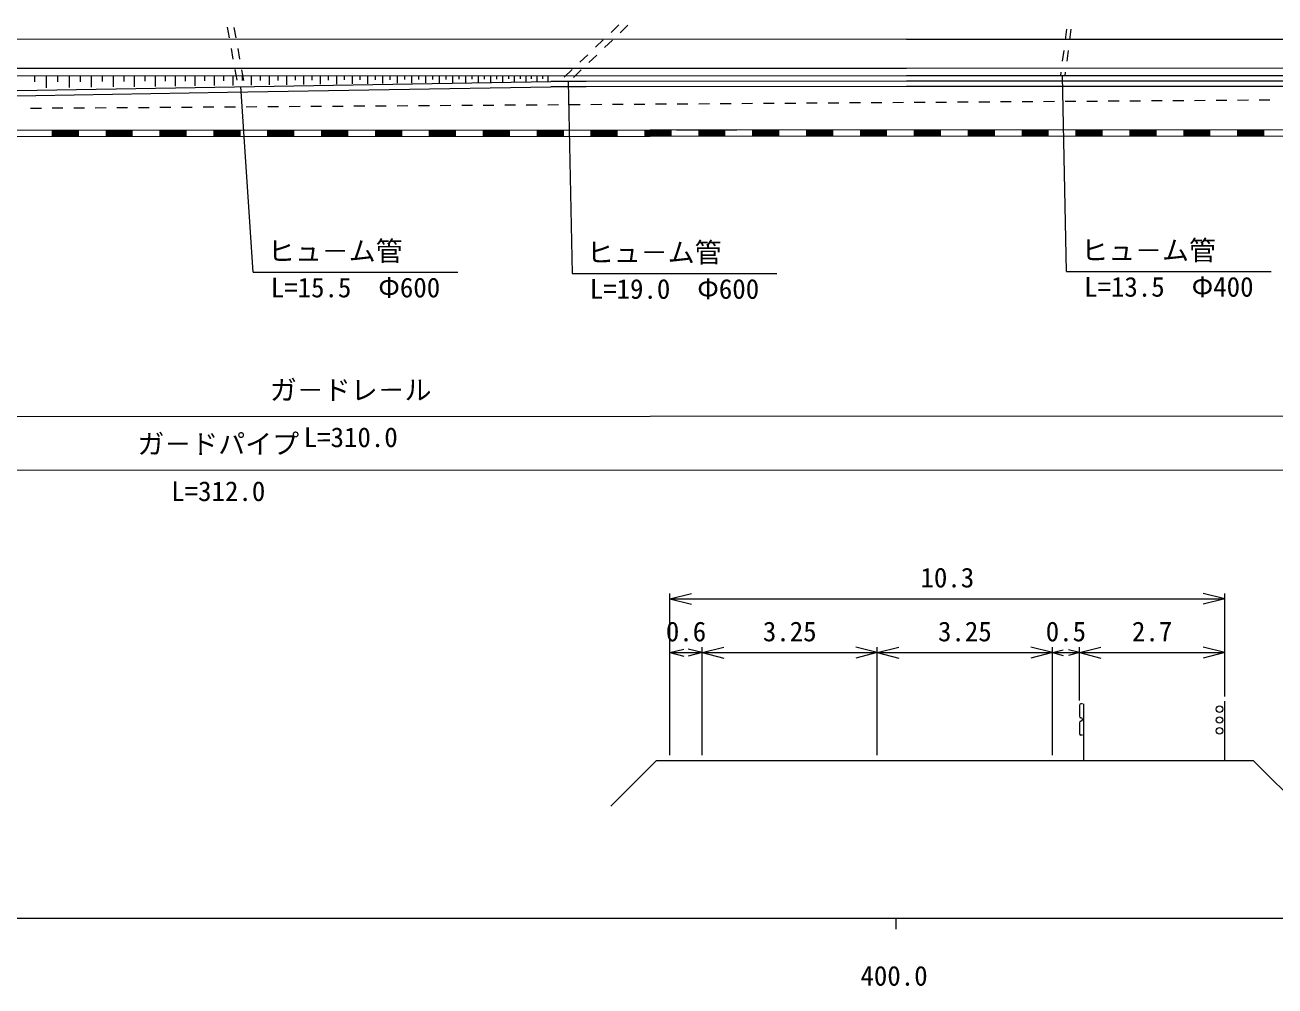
# Model space of a CAD drawing. Units: millimetres on the paper, with parts at other scales. Extents: x 40 to 680, y 20 to 380.
# Drawn here: x 387.2 to 503.2, y 198.7 to 287.9 of the extents above; entities that cross this region are included whole.
import ezdxf
from ezdxf.enums import TextEntityAlignment as Align

# ---------------------------------------------------------------- set-up
doc = ezdxf.new("R2010")
doc.units = ezdxf.units.MM
for name, color, linetype, lineweight in [('M-BGD', 7, 'Continuous', 13), ('M-STR-HTXT', 7, 'Continuous', 13), ('M-STR-STRC', 7, 'Continuous', 13), ('M-TTL-BAND', 7, 'Continuous', 13)]:
    doc.layers.add(name, color=color, linetype=linetype, lineweight=lineweight)
doc.styles.add('@ＭＳ ゴシック', font='')
doc.styles.add('ＭＳ ゴシック', font='')
doc.styles.get('@ＭＳ ゴシック').set_extended_font_data('@MS Gothic')
doc.styles.get('ＭＳ ゴシック').set_extended_font_data('MS Gothic')

msp = doc.modelspace()

# ---------------------------------------------------------------- linework, layer by layer
at = {"layer": 'M-BGD'}
for p, q in [((405.97, 287.688), (406.148, 286.704)), ((406.583, 287.67), (406.761, 286.686)), ((442.31, 287.891), (441.587, 287.2)), ((443.153, 287.866), (442.43, 287.176)), ((468.993, 286.569), (350.401, 286.532)), ((440.863, 286.51), (440.14, 285.819)), ((468.993, 286.569), (568.435, 286.6)), ((483.844, 287.495), (483.715, 286.503)), ((484.247, 287.495), (484.119, 286.503)), ((406.325, 285.72), (406.503, 284.735)), ((406.938, 285.702), (407.116, 284.718)), ((441.707, 286.485), (440.983, 285.795)), ((483.587, 285.511), (483.458, 284.52)), ((483.99, 285.511), (483.862, 284.52)), ((439.417, 285.129), (438.693, 284.438)), ((440.26, 285.104), (439.537, 284.414)), ((468.994, 283.869), (249.812, 283.8)), ((468.994, 283.169), (249.812, 283.1)), ((388.086, 283.144), (388.086, 282.604)), ((389.166, 283.144), (389.166, 282.064)), ((390.233, 283.145), (390.233, 282.618)), ((391.287, 283.145), (391.287, 282.091)), ((392.328, 283.145), (392.328, 282.631)), ((393.356, 283.145), (393.356, 282.117)), ((394.372, 283.146), (394.372, 282.644)), ((395.375, 283.146), (395.375, 282.143)), ((396.366, 283.146), (396.366, 282.657)), ((397.345, 283.147), (397.345, 282.168)), ((398.311, 283.147), (398.312, 282.67)), ((399.266, 283.147), (399.267, 282.192)), ((400.21, 283.148), (400.21, 282.682)), ((401.141, 283.148), (401.142, 282.216)), ((402.062, 283.148), (402.062, 282.694)), ((402.971, 283.149), (402.971, 282.239)), ((403.869, 283.149), (403.869, 282.705)), ((404.756, 283.149), (404.756, 282.262)), ((405.632, 283.149), (405.632, 282.717)), ((406.497, 283.15), (406.498, 282.284)), ((406.68, 283.751), (406.858, 282.767)), ((407.293, 283.734), (407.471, 282.749)), ((407.352, 283.15), (407.352, 282.728)), ((408.197, 283.15), (408.197, 282.306)), ((409.031, 283.15), (409.031, 282.739)), ((409.854, 283.151), (409.855, 282.327)), ((410.668, 283.151), (410.668, 282.749)), ((411.472, 283.151), (411.472, 282.347)), ((412.266, 283.151), (412.266, 282.759)), ((413.05, 283.152), (413.05, 282.367)), ((413.825, 283.152), (413.825, 282.769)), ((414.59, 283.152), (414.59, 282.387)), ((415.346, 283.152), (415.346, 282.779)), ((416.092, 283.153), (416.092, 282.406)), ((416.83, 283.153), (416.83, 282.789)), ((417.558, 283.153), (417.558, 282.425)), ((418.277, 283.153), (418.278, 282.798)), ((418.988, 283.154), (418.988, 282.443)), ((419.69, 283.154), (419.69, 282.807)), ((420.383, 283.154), (420.384, 282.461)), ((421.068, 283.154), (421.068, 282.816)), ((421.745, 283.154), (421.745, 282.478)), ((422.413, 283.155), (422.413, 282.825)), ((423.073, 283.155), (423.073, 282.495)), ((423.725, 283.155), (423.725, 282.833)), ((424.369, 283.155), (424.369, 282.511)), ((425.005, 283.155), (425.005, 282.841)), ((425.633, 283.156), (425.634, 282.527)), ((426.254, 283.156), (426.254, 282.849)), ((426.867, 283.156), (426.867, 282.543)), ((427.473, 283.156), (427.473, 282.857)), ((428.071, 283.156), (428.071, 282.558)), ((428.661, 283.157), (428.662, 282.865)), ((429.245, 283.157), (429.245, 282.573)), ((429.821, 283.157), (429.822, 282.872)), ((430.391, 283.157), (430.391, 282.588)), ((430.953, 283.157), (430.953, 282.88)), ((431.509, 283.157), (431.509, 282.602)), ((432.057, 283.158), (432.058, 282.887)), ((432.599, 283.158), (432.6, 282.616)), ((433.135, 283.158), (433.135, 282.894)), ((433.664, 283.158), (433.664, 282.629)), ((434.186, 283.158), (434.186, 282.9)), ((434.702, 283.158), (434.702, 282.643)), ((435.212, 283.159), (435.212, 282.907)), ((435.715, 283.159), (435.715, 282.655)), ((437.97, 283.748), (437.247, 283.057)), ((438.814, 283.723), (438.09, 283.033)), ((568.436, 283.9), (468.994, 283.869)), ((553.887, 283.196), (468.994, 283.169)), ((483.33, 283.528), (483.284, 283.174)), ((483.733, 283.528), (483.687, 283.174)), ((375.99, 281.64), (435.99, 282.659)), ((405.994, 281.649), (435.994, 282.159)), ((439.289, 282.66), (435.99, 282.659)), ((439.289, 282.16), (435.994, 282.159)), ((468.994, 282.669), (439.289, 282.66)), ((468.994, 282.169), (439.289, 282.16)), ((553.887, 282.696), (468.994, 282.669)), ((553.887, 282.196), (468.994, 282.169)), ((375.994, 281.14), (405.994, 281.649)), ((465.721, 280.698), (466.721, 280.705)), ((467.721, 280.711), (468.721, 280.718)), ((469.721, 280.725), (470.721, 280.731)), ((471.721, 280.738), (472.721, 280.745)), ((473.721, 280.751), (474.721, 280.758)), ((475.721, 280.765), (476.721, 280.771)), ((477.721, 280.778), (478.721, 280.785)), ((479.721, 280.791), (480.721, 280.798)), ((481.721, 280.805), (482.721, 280.812)), ((483.721, 280.818), (484.721, 280.825)), ((485.721, 280.832), (486.721, 280.838)), ((487.721, 280.845), (488.721, 280.852)), ((489.721, 280.858), (490.721, 280.865)), ((491.72, 280.872), (492.72, 280.878)), ((493.72, 280.885), (494.72, 280.892)), ((495.72, 280.898), (496.72, 280.905)), ((497.72, 280.912), (498.72, 280.918)), ((499.72, 280.925), (500.72, 280.932)), ((501.72, 280.939), (502.72, 280.945)), ((387.723, 280.176), (388.723, 280.183)), ((389.723, 280.19), (390.723, 280.196)), ((391.723, 280.203), (392.723, 280.21)), ((393.723, 280.217), (394.723, 280.223)), ((395.723, 280.23), (396.723, 280.237)), ((397.723, 280.243), (398.723, 280.25)), ((399.723, 280.257), (400.723, 280.263)), ((401.723, 280.27), (402.722, 280.277)), ((403.722, 280.283), (404.722, 280.29)), ((405.722, 280.297), (406.722, 280.303)), ((407.722, 280.31), (408.722, 280.317)), ((409.722, 280.323), (410.722, 280.33)), ((411.722, 280.337), (412.722, 280.344)), ((413.722, 280.35), (414.722, 280.357)), ((415.722, 280.364), (416.722, 280.37)), ((417.722, 280.377), (418.722, 280.384)), ((419.722, 280.39), (420.722, 280.397)), ((421.722, 280.404), (422.722, 280.41)), ((423.722, 280.417), (424.722, 280.424)), ((425.722, 280.43), (426.722, 280.437)), ((427.722, 280.444), (428.722, 280.451)), ((429.722, 280.457), (430.722, 280.464)), ((431.722, 280.471), (432.722, 280.477)), ((433.722, 280.484), (434.722, 280.491)), ((435.722, 280.497), (436.722, 280.504)), ((437.722, 280.511), (438.722, 280.517)), ((439.722, 280.524), (440.722, 280.531)), ((441.722, 280.537), (442.722, 280.544)), ((443.722, 280.551), (444.722, 280.557)), ((445.722, 280.564), (446.721, 280.571)), ((447.721, 280.578), (448.721, 280.584)), ((449.721, 280.591), (450.721, 280.598)), ((451.721, 280.604), (452.721, 280.611)), ((453.721, 280.618), (454.721, 280.624)), ((455.721, 280.631), (456.721, 280.638)), ((457.721, 280.644), (458.721, 280.651)), ((459.721, 280.658), (460.721, 280.664)), ((461.721, 280.671), (462.721, 280.678)), ((463.721, 280.684), (464.721, 280.691)), ((568.438, 278.192), (68.195, 277.973)), ((568.438, 277.592), (68.196, 277.373)), ((392.188, 278.015), (389.688, 278.014)), ((392.188, 277.915), (389.688, 277.914)), ((392.188, 277.815), (389.688, 277.814)), ((392.188, 277.715), (389.688, 277.714)), ((392.188, 277.615), (389.688, 277.614)), ((397.188, 278.017), (394.688, 278.016)), ((397.188, 277.917), (394.688, 277.916)), ((397.188, 277.817), (394.688, 277.816)), ((397.188, 277.717), (394.688, 277.716)), ((397.188, 277.617), (394.688, 277.616)), ((402.188, 278.019), (399.688, 278.018)), ((402.188, 277.919), (399.688, 277.918)), ((402.188, 277.819), (399.688, 277.818)), ((402.188, 277.719), (399.688, 277.718)), ((402.188, 277.619), (399.688, 277.618)), ((407.188, 278.022), (404.688, 278.021)), ((407.188, 277.922), (404.688, 277.921)), ((407.188, 277.822), (404.688, 277.821)), ((407.188, 277.722), (404.688, 277.721)), ((407.188, 277.622), (404.688, 277.621)), ((412.188, 278.024), (409.688, 278.023)), ((412.188, 277.924), (409.688, 277.923)), ((412.188, 277.824), (409.688, 277.823)), ((412.188, 277.724), (409.688, 277.723)), ((412.188, 277.624), (409.688, 277.623)), ((417.188, 278.026), (414.688, 278.025)), ((417.188, 277.926), (414.688, 277.925)), ((417.188, 277.826), (414.688, 277.825)), ((417.188, 277.726), (414.688, 277.725)), ((417.188, 277.626), (414.688, 277.625)), ((422.188, 278.028), (419.688, 278.027)), ((422.188, 277.928), (419.688, 277.927)), ((422.188, 277.828), (419.688, 277.827)), ((422.188, 277.728), (419.688, 277.727)), ((422.188, 277.628), (419.688, 277.627)), ((427.188, 278.03), (424.688, 278.029)), ((427.188, 277.93), (424.688, 277.929)), ((427.188, 277.83), (424.688, 277.829)), ((427.188, 277.73), (424.688, 277.729)), ((427.188, 277.63), (424.688, 277.629)), ((432.188, 278.033), (429.688, 278.031)), ((432.188, 277.933), (429.688, 277.931)), ((432.188, 277.833), (429.688, 277.831)), ((432.188, 277.733), (429.688, 277.731)), ((432.188, 277.633), (429.688, 277.631)), ((437.188, 278.035), (434.688, 278.034)), ((437.188, 277.935), (434.688, 277.934)), ((437.188, 277.835), (434.688, 277.834)), ((437.188, 277.735), (434.688, 277.734)), ((437.188, 277.635), (434.688, 277.634)), ((442.188, 278.037), (439.688, 278.036)), ((442.188, 277.937), (439.688, 277.936)), ((442.188, 277.837), (439.688, 277.836)), ((442.188, 277.737), (439.688, 277.736)), ((442.188, 277.637), (439.688, 277.636)), ((447.188, 278.039), (444.688, 278.038)), ((447.188, 277.939), (444.688, 277.938)), ((447.188, 277.839), (444.688, 277.838)), ((447.188, 277.739), (444.688, 277.738)), ((447.188, 277.639), (444.688, 277.638)), ((453.247, 278.144), (447.659, 278.144)), ((452.188, 278.041), (449.688, 278.04)), ((452.188, 277.941), (449.688, 277.94)), ((452.188, 277.841), (449.688, 277.84)), ((452.188, 277.741), (449.688, 277.74)), ((452.188, 277.641), (449.688, 277.64)), ((457.188, 278.043), (454.688, 278.042)), ((457.188, 277.943), (454.688, 277.942)), ((457.188, 277.843), (454.688, 277.842)), ((457.188, 277.743), (454.688, 277.742)), ((457.188, 277.643), (454.688, 277.642)), ((462.188, 278.046), (459.688, 278.045)), ((462.188, 277.946), (459.688, 277.945)), ((462.188, 277.846), (459.688, 277.845)), ((462.188, 277.746), (459.688, 277.745)), ((462.188, 277.646), (459.688, 277.645)), ((467.188, 278.048), (464.688, 278.047)), ((467.188, 277.948), (464.688, 277.947)), ((467.188, 277.848), (464.688, 277.847)), ((467.188, 277.748), (464.688, 277.747)), ((467.188, 277.648), (464.688, 277.647)), ((472.188, 278.05), (469.688, 278.049)), ((472.188, 277.95), (469.688, 277.949)), ((472.188, 277.85), (469.688, 277.849)), ((472.188, 277.75), (469.688, 277.749)), ((472.188, 277.65), (469.688, 277.649)), ((477.188, 278.052), (474.688, 278.051)), ((477.188, 277.952), (474.688, 277.951)), ((477.188, 277.852), (474.688, 277.851)), ((477.188, 277.752), (474.688, 277.751)), ((477.188, 277.652), (474.688, 277.651)), ((482.188, 278.054), (479.688, 278.053)), ((482.188, 277.954), (479.688, 277.953)), ((482.188, 277.854), (479.688, 277.853)), ((482.188, 277.754), (479.688, 277.753)), ((482.188, 277.654), (479.688, 277.653)), ((487.188, 278.057), (484.688, 278.056)), ((487.188, 277.957), (484.688, 277.956)), ((487.188, 277.857), (484.688, 277.856)), ((487.188, 277.757), (484.688, 277.756)), ((487.188, 277.657), (484.688, 277.656)), ((492.188, 278.059), (489.688, 278.058)), ((492.188, 277.959), (489.688, 277.958)), ((492.188, 277.859), (489.688, 277.858)), ((492.188, 277.759), (489.688, 277.758)), ((492.188, 277.659), (489.688, 277.658)), ((497.188, 278.061), (494.688, 278.06)), ((497.188, 277.961), (494.688, 277.96)), ((497.188, 277.861), (494.688, 277.86)), ((497.188, 277.761), (494.688, 277.76)), ((497.188, 277.661), (494.688, 277.66)), ((502.188, 278.063), (499.688, 278.062)), ((502.188, 277.963), (499.688, 277.962)), ((502.188, 277.863), (499.688, 277.862)), ((502.188, 277.763), (499.688, 277.762)), ((502.188, 277.663), (499.688, 277.662))]:
    msp.add_line(p, q, dxfattribs=at)
at = {"layer": 'M-STR-HTXT'}
for p, q in [((483.839, 265.014), (483.479, 283.174)), ((408.367, 264.948), (407.236, 282.171)), ((437.596, 282.659), (437.965, 264.817)), ((408.367, 264.948), (427.367, 264.948)), ((437.965, 264.817), (456.965, 264.817)), ((483.839, 265.014), (502.839, 265.014)), ((447.04, 220.148), (447.04, 235.148)), ((447.04, 234.648), (449.04, 235.148)), ((447.04, 234.648), (498.54, 234.648)), ((447.04, 234.648), (449.04, 234.148)), ((498.54, 234.648), (496.54, 235.148)), ((498.54, 234.648), (496.54, 234.148)), ((498.54, 225.581), (498.54, 235.148)), ((447.04, 229.648), (448.34, 229.973)), ((450.04, 229.648), (448.74, 229.973)), ((450.04, 220.148), (450.04, 230.148)), ((450.04, 229.648), (452.04, 230.148)), ((466.29, 229.648), (464.29, 230.148)), ((466.29, 229.648), (468.29, 230.148)), ((466.29, 220.148), (466.29, 230.148)), ((482.54, 229.648), (480.54, 230.148)), ((482.54, 220.148), (482.54, 230.148)), ((482.54, 229.648), (483.54, 229.898)), ((485.04, 229.648), (484.04, 229.898)), ((485.04, 225.216), (485.04, 230.148)), ((485.04, 229.648), (487.04, 230.148)), ((498.54, 229.648), (496.54, 230.148)), ((447.04, 229.648), (450.04, 229.648)), ((447.04, 229.648), (448.34, 229.323)), ((450.04, 229.648), (448.74, 229.323)), ((450.04, 229.648), (466.29, 229.648)), ((450.04, 229.648), (452.04, 229.148)), ((466.29, 229.648), (464.29, 229.148)), ((466.29, 229.648), (482.54, 229.648)), ((466.29, 229.648), (468.29, 229.148)), ((482.54, 229.648), (480.54, 229.148)), ((482.54, 229.648), (485.04, 229.648)), ((482.54, 229.648), (483.54, 229.398)), ((485.04, 229.648), (484.04, 229.398)), ((485.04, 229.648), (498.54, 229.648)), ((485.04, 229.648), (487.04, 229.148)), ((498.54, 229.648), (496.54, 229.148)), ((498.54, 219.648), (498.54, 225.148)), ((485.04, 224.748), (485.04, 223.748)), ((485.34, 224.898), (485.19, 224.898)), ((485.44, 219.648), (485.44, 224.898)), ((485.04, 223.148), (485.04, 222.148)), ((485.34, 221.998), (485.19, 221.998)), ((445.787, 219.648), (441.55, 215.412)), ((445.787, 219.648), (501.163, 219.648)), ((501.163, 219.648), (507.499, 213.313))]:
    msp.add_line(p, q, dxfattribs=at)
for centre in [(498.04, 224.398), (498.04, 223.398), (498.04, 222.398)]:
    msp.add_circle(centre, 0.3, dxfattribs=at)
for centre, start, end in [((485.19, 224.748), 90, 180), ((485.19, 223.748), 180, 270), ((485.19, 223.148), 90, 180), ((485.19, 223.448), 270, 90), ((485.19, 222.148), 180, 270)]:
    msp.add_arc(centre, 0.15, start, end, dxfattribs=at)
at = {"layer": 'M-STR-STRC'}
for p, q in [((568.405, 251.6), (258.446, 251.503)), ((568.448, 246.6), (249.824, 246.5))]:
    msp.add_line(p, q, dxfattribs=at)
at = {"layer": 'M-TTL-BAND'}
for p, q in [((40, 205), (579, 205)), ((468, 205), (468, 204))]:
    msp.add_line(p, q, dxfattribs=at)

# ---------------------------------------------------------------- texts
at = {"layer": 'M-STR-HTXT', "style": 'ＭＳ ゴシック'}
for p in [(409.742, 265.448), (439.34, 265.317), (485.214, 265.514)]:
    msp.add_text('ヒュ－ム管', height=1.833, dxfattribs=at).set_placement(p, align=Align.BOTTOM_LEFT)
for s, p in [('L=15.5\u3000Φ600', (417.867, 264.448)), ('L=13.5\u3000Φ400', (493.339, 264.514)), ('L=19.0\u3000Φ600', (447.465, 264.317))]:
    msp.add_text(s, height=1.833, dxfattribs=at).set_placement(p, align=Align.TOP_CENTER)
for s, p in [('10.3', (472.79, 235.148)), ('0.6', (448.54, 230.148)), ('3.25', (458.165, 230.148)), ('3.25', (474.415, 230.148)), ('0.5', (483.79, 230.148)), ('2.7', (491.79, 230.148))]:
    msp.add_text(s, height=1.833, dxfattribs=at).set_placement(p, align=Align.BOTTOM_CENTER)
at = {"layer": 'M-STR-STRC', "style": 'ＭＳ ゴシック'}
for s, p in [('ガ－ドレ－ル', (417.425, 252.553)), ('ガ－ドパイプ', (405.135, 247.549))]:
    msp.add_text(s, height=1.833, rotation=0.018, dxfattribs=at).set_placement(p, align=Align.BOTTOM_CENTER)
at = {"layer": 'M-STR-STRC', "style": '@ＭＳ ゴシック'}
for s, p in [('L=310.0', (417.426, 250.553)), ('L=312.0', (405.136, 245.549))]:
    msp.add_text(s, height=1.833, rotation=0.018, dxfattribs=at).set_placement(p, align=Align.TOP_CENTER)
at = {"layer": 'M-TTL-BAND', "style": 'ＭＳ ゴシック'}
msp.add_text('400.0', height=1.833, dxfattribs=at).set_placement((467.844, 198.195), align=Align.BOTTOM_CENTER)

doc.saveas('drawing.dxf')
